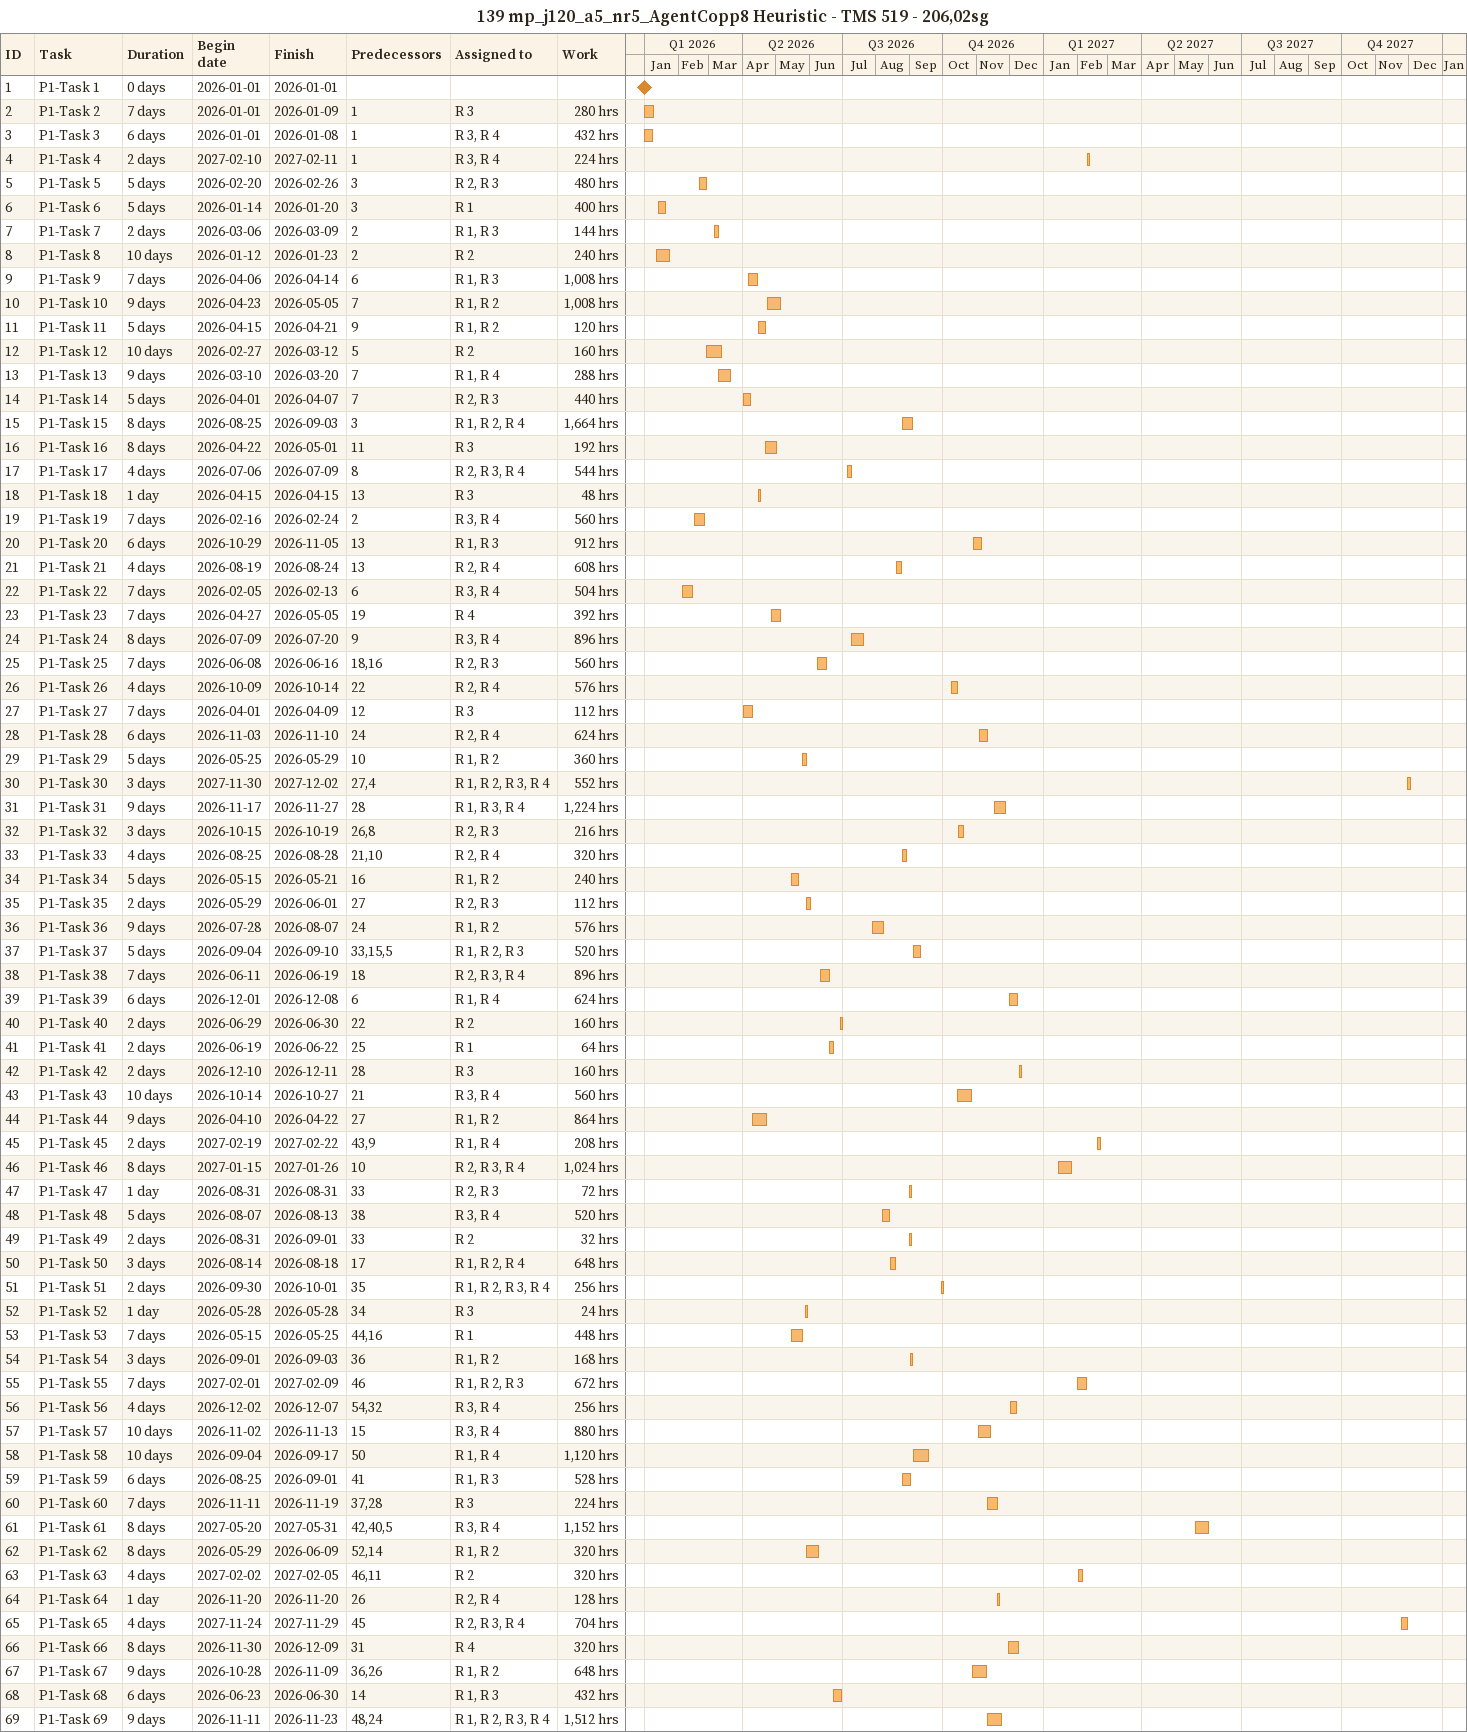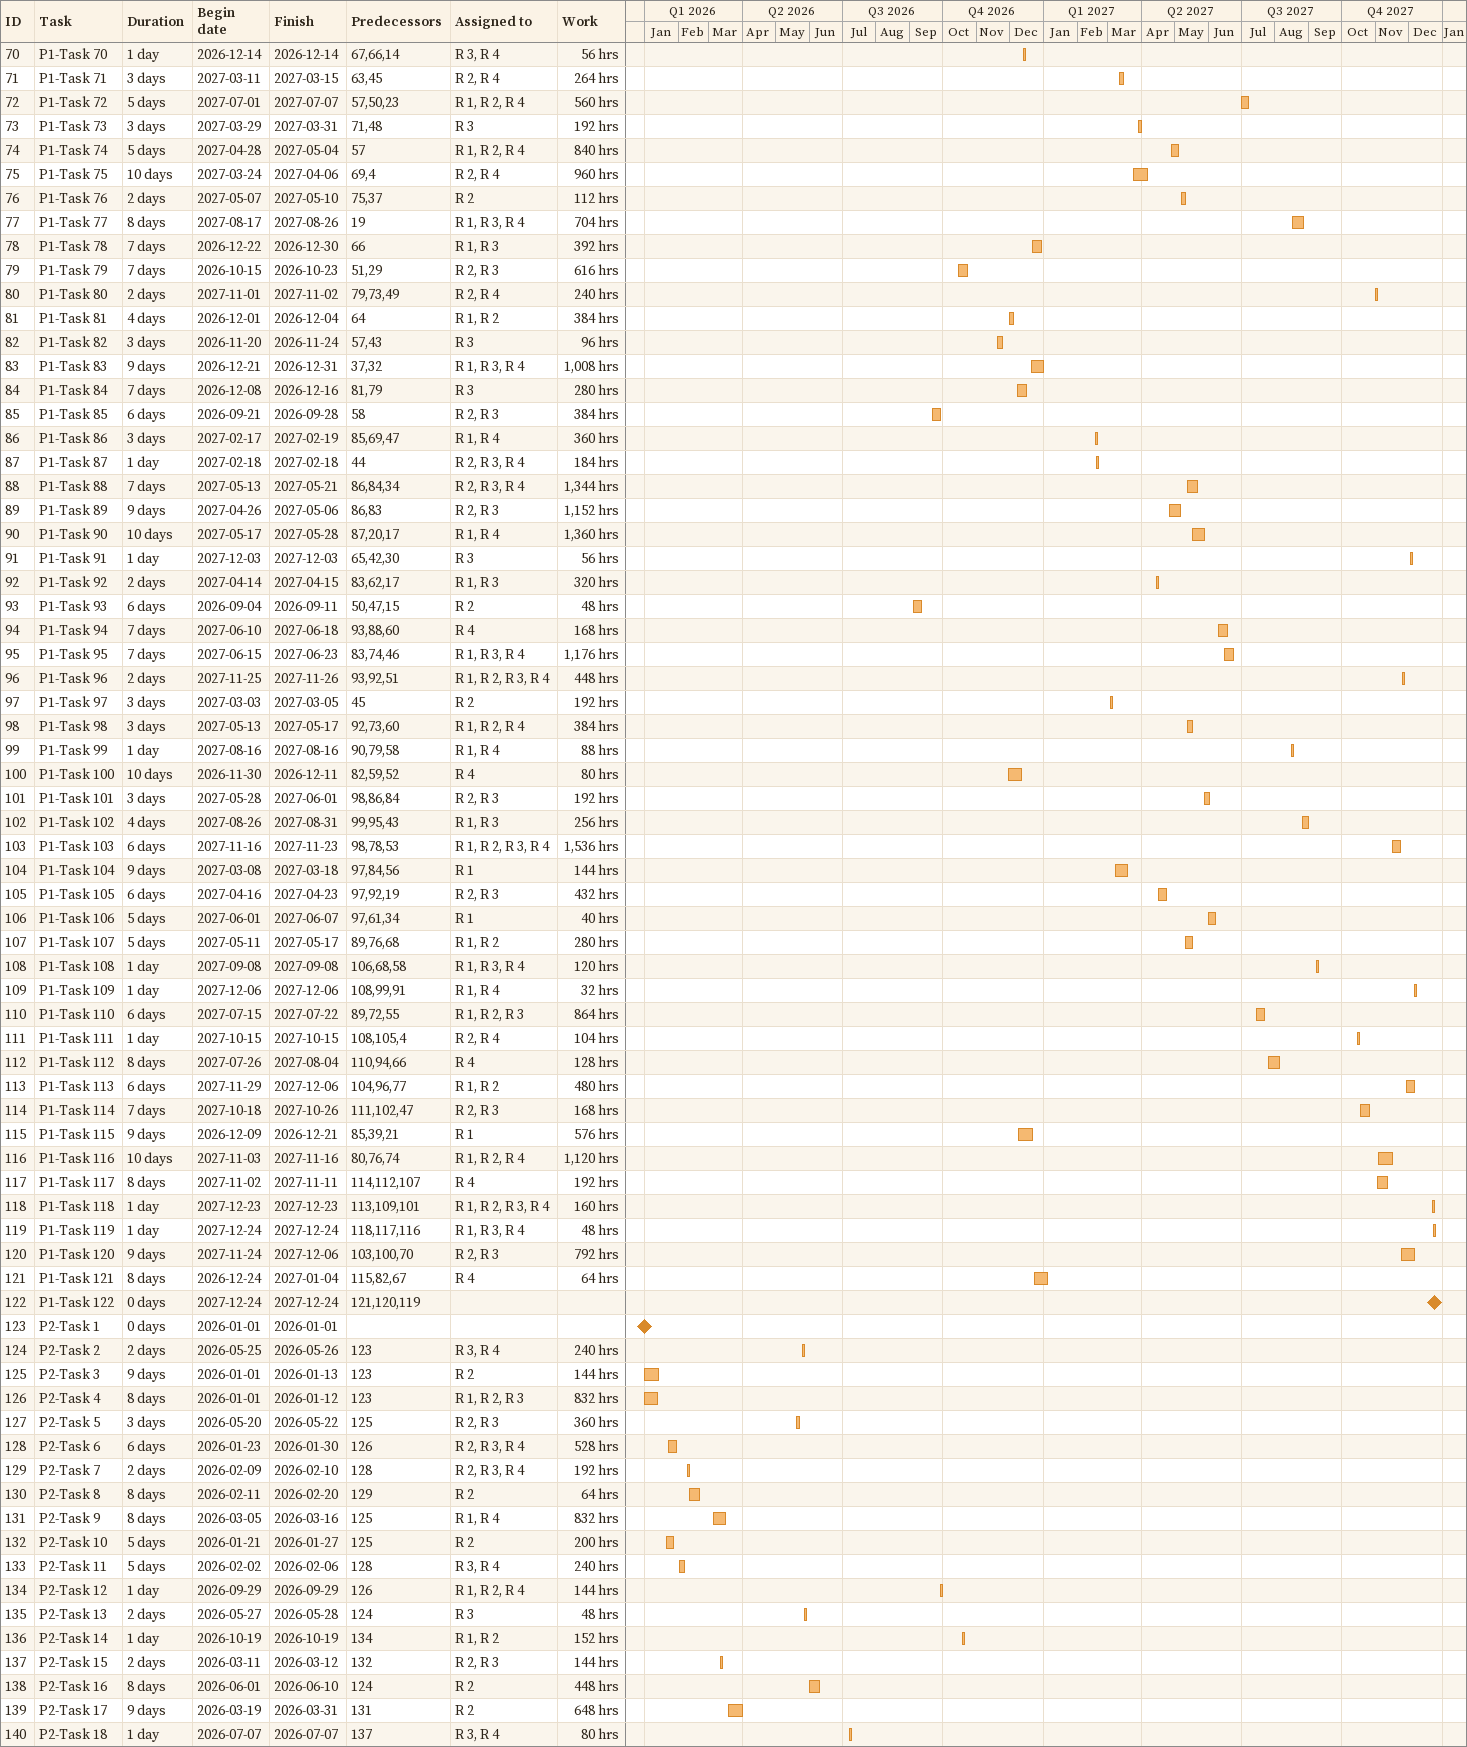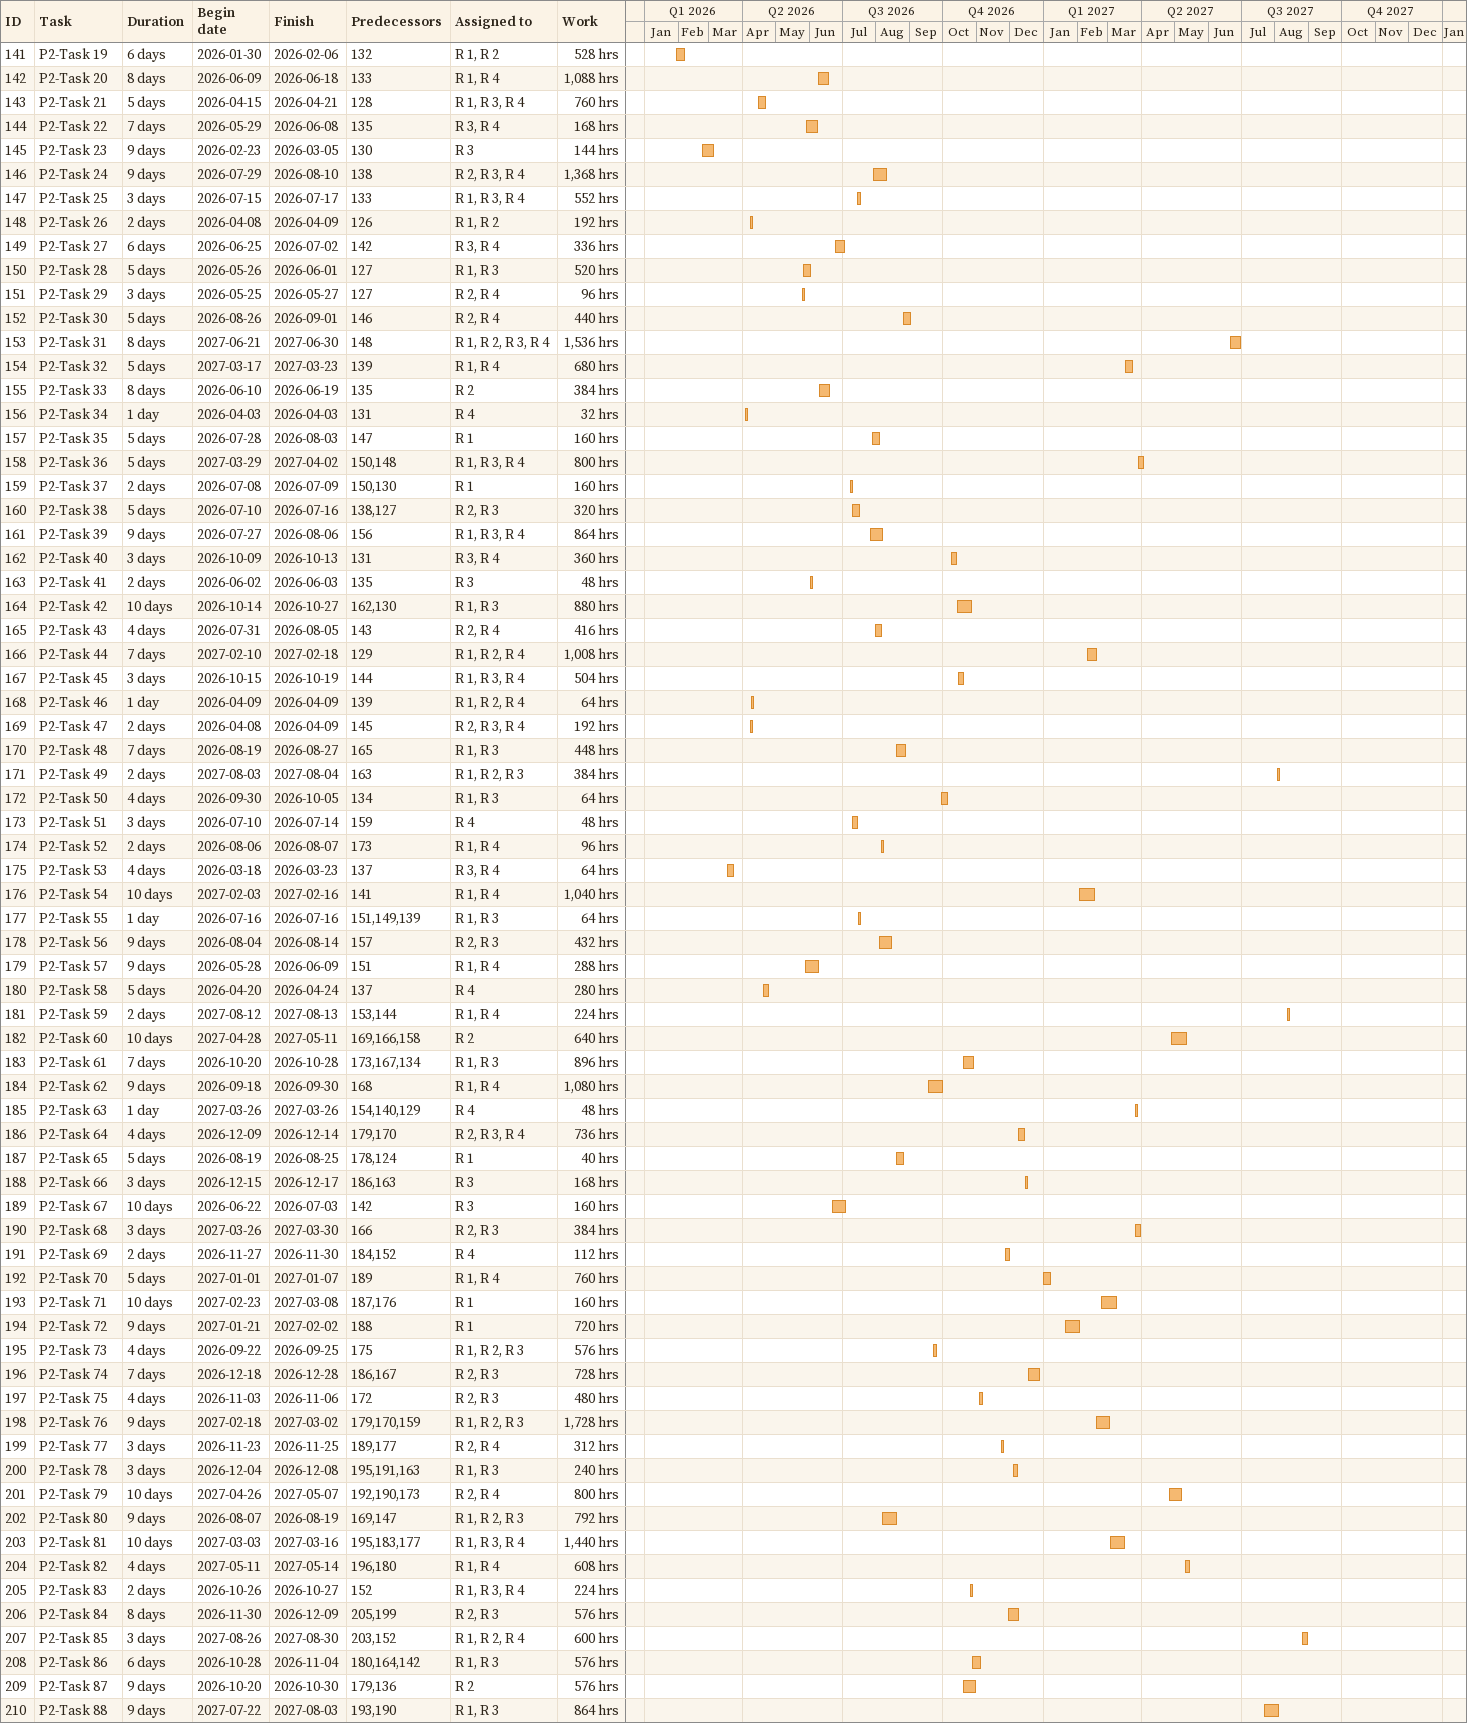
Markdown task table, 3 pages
139 mp_j120_a5_nr5_AgentCopp8 Heuristic - TMS 519 - 206,02sg

| ID | Task | Duration | Start | Finish | Predecessors | Resources | Work (h) |
|---|---|---|---|---|---|---|---|
| 1 | P1-Task 1 | 0d | 2026-01-01 | 2026-01-01 |  |  |  |
| 2 | P1-Task 2 | 7d | 2026-01-01 | 2026-01-09 | 1 | R 3 | 280 |
| 3 | P1-Task 3 | 6d | 2026-01-01 | 2026-01-08 | 1 | R 3, R 4 | 432 |
| 4 | P1-Task 4 | 2d | 2027-02-10 | 2027-02-11 | 1 | R 3, R 4 | 224 |
| 5 | P1-Task 5 | 5d | 2026-02-20 | 2026-02-26 | 3 | R 2, R 3 | 480 |
| 6 | P1-Task 6 | 5d | 2026-01-14 | 2026-01-20 | 3 | R 1 | 400 |
| 7 | P1-Task 7 | 2d | 2026-03-06 | 2026-03-09 | 2 | R 1, R 3 | 144 |
| 8 | P1-Task 8 | 10d | 2026-01-12 | 2026-01-23 | 2 | R 2 | 240 |
| 9 | P1-Task 9 | 7d | 2026-04-06 | 2026-04-14 | 6 | R 1, R 3 | 1008 |
| 10 | P1-Task 10 | 9d | 2026-04-23 | 2026-05-05 | 7 | R 1, R 2 | 1008 |
| 11 | P1-Task 11 | 5d | 2026-04-15 | 2026-04-21 | 9 | R 1, R 2 | 120 |
| 12 | P1-Task 12 | 10d | 2026-02-27 | 2026-03-12 | 5 | R 2 | 160 |
| 13 | P1-Task 13 | 9d | 2026-03-10 | 2026-03-20 | 7 | R 1, R 4 | 288 |
| 14 | P1-Task 14 | 5d | 2026-04-01 | 2026-04-07 | 7 | R 2, R 3 | 440 |
| 15 | P1-Task 15 | 8d | 2026-08-25 | 2026-09-03 | 3 | R 1, R 2, R 4 | 1664 |
| 16 | P1-Task 16 | 8d | 2026-04-22 | 2026-05-01 | 11 | R 3 | 192 |
| 17 | P1-Task 17 | 4d | 2026-07-06 | 2026-07-09 | 8 | R 2, R 3, R 4 | 544 |
| 18 | P1-Task 18 | 1d | 2026-04-15 | 2026-04-15 | 13 | R 3 | 48 |
| 19 | P1-Task 19 | 7d | 2026-02-16 | 2026-02-24 | 2 | R 3, R 4 | 560 |
| 20 | P1-Task 20 | 6d | 2026-10-29 | 2026-11-05 | 13 | R 1, R 3 | 912 |
| 21 | P1-Task 21 | 4d | 2026-08-19 | 2026-08-24 | 13 | R 2, R 4 | 608 |
| 22 | P1-Task 22 | 7d | 2026-02-05 | 2026-02-13 | 6 | R 3, R 4 | 504 |
| 23 | P1-Task 23 | 7d | 2026-04-27 | 2026-05-05 | 19 | R 4 | 392 |
| 24 | P1-Task 24 | 8d | 2026-07-09 | 2026-07-20 | 9 | R 3, R 4 | 896 |
| 25 | P1-Task 25 | 7d | 2026-06-08 | 2026-06-16 | 18, 16 | R 2, R 3 | 560 |
| 26 | P1-Task 26 | 4d | 2026-10-09 | 2026-10-14 | 22 | R 2, R 4 | 576 |
| 27 | P1-Task 27 | 7d | 2026-04-01 | 2026-04-09 | 12 | R 3 | 112 |
| 28 | P1-Task 28 | 6d | 2026-11-03 | 2026-11-10 | 24 | R 2, R 4 | 624 |
| 29 | P1-Task 29 | 5d | 2026-05-25 | 2026-05-29 | 10 | R 1, R 2 | 360 |
| 30 | P1-Task 30 | 3d | 2027-11-30 | 2027-12-02 | 27, 4 | R 1, R 2, R 3, R 4 | 552 |
| 31 | P1-Task 31 | 9d | 2026-11-17 | 2026-11-27 | 28 | R 1, R 3, R 4 | 1224 |
| 32 | P1-Task 32 | 3d | 2026-10-15 | 2026-10-19 | 26, 8 | R 2, R 3 | 216 |
| 33 | P1-Task 33 | 4d | 2026-08-25 | 2026-08-28 | 21, 10 | R 2, R 4 | 320 |
| 34 | P1-Task 34 | 5d | 2026-05-15 | 2026-05-21 | 16 | R 1, R 2 | 240 |
| 35 | P1-Task 35 | 2d | 2026-05-29 | 2026-06-01 | 27 | R 2, R 3 | 112 |
| 36 | P1-Task 36 | 9d | 2026-07-28 | 2026-08-07 | 24 | R 1, R 2 | 576 |
| 37 | P1-Task 37 | 5d | 2026-09-04 | 2026-09-10 | 33, 15, 5 | R 1, R 2, R 3 | 520 |
| 38 | P1-Task 38 | 7d | 2026-06-11 | 2026-06-19 | 18 | R 2, R 3, R 4 | 896 |
| 39 | P1-Task 39 | 6d | 2026-12-01 | 2026-12-08 | 6 | R 1, R 4 | 624 |
| 40 | P1-Task 40 | 2d | 2026-06-29 | 2026-06-30 | 22 | R 2 | 160 |
| 41 | P1-Task 41 | 2d | 2026-06-19 | 2026-06-22 | 25 | R 1 | 64 |
| 42 | P1-Task 42 | 2d | 2026-12-10 | 2026-12-11 | 28 | R 3 | 160 |
| 43 | P1-Task 43 | 10d | 2026-10-14 | 2026-10-27 | 21 | R 3, R 4 | 560 |
| 44 | P1-Task 44 | 9d | 2026-04-10 | 2026-04-22 | 27 | R 1, R 2 | 864 |
| 45 | P1-Task 45 | 2d | 2027-02-19 | 2027-02-22 | 43, 9 | R 1, R 4 | 208 |
| 46 | P1-Task 46 | 8d | 2027-01-15 | 2027-01-26 | 10 | R 2, R 3, R 4 | 1024 |
| 47 | P1-Task 47 | 1d | 2026-08-31 | 2026-08-31 | 33 | R 2, R 3 | 72 |
| 48 | P1-Task 48 | 5d | 2026-08-07 | 2026-08-13 | 38 | R 3, R 4 | 520 |
| 49 | P1-Task 49 | 2d | 2026-08-31 | 2026-09-01 | 33 | R 2 | 32 |
| 50 | P1-Task 50 | 3d | 2026-08-14 | 2026-08-18 | 17 | R 1, R 2, R 4 | 648 |
| 51 | P1-Task 51 | 2d | 2026-09-30 | 2026-10-01 | 35 | R 1, R 2, R 3, R 4 | 256 |
| 52 | P1-Task 52 | 1d | 2026-05-28 | 2026-05-28 | 34 | R 3 | 24 |
| 53 | P1-Task 53 | 7d | 2026-05-15 | 2026-05-25 | 44, 16 | R 1 | 448 |
| 54 | P1-Task 54 | 3d | 2026-09-01 | 2026-09-03 | 36 | R 1, R 2 | 168 |
| 55 | P1-Task 55 | 7d | 2027-02-01 | 2027-02-09 | 46 | R 1, R 2, R 3 | 672 |
| 56 | P1-Task 56 | 4d | 2026-12-02 | 2026-12-07 | 54, 32 | R 3, R 4 | 256 |
| 57 | P1-Task 57 | 10d | 2026-11-02 | 2026-11-13 | 15 | R 3, R 4 | 880 |
| 58 | P1-Task 58 | 10d | 2026-09-04 | 2026-09-17 | 50 | R 1, R 4 | 1120 |
| 59 | P1-Task 59 | 6d | 2026-08-25 | 2026-09-01 | 41 | R 1, R 3 | 528 |
| 60 | P1-Task 60 | 7d | 2026-11-11 | 2026-11-19 | 37, 28 | R 3 | 224 |
| 61 | P1-Task 61 | 8d | 2027-05-20 | 2027-05-31 | 42, 40, 5 | R 3, R 4 | 1152 |
| 62 | P1-Task 62 | 8d | 2026-05-29 | 2026-06-09 | 52, 14 | R 1, R 2 | 320 |
| 63 | P1-Task 63 | 4d | 2027-02-02 | 2027-02-05 | 46, 11 | R 2 | 320 |
| 64 | P1-Task 64 | 1d | 2026-11-20 | 2026-11-20 | 26 | R 2, R 4 | 128 |
| 65 | P1-Task 65 | 4d | 2027-11-24 | 2027-11-29 | 45 | R 2, R 3, R 4 | 704 |
| 66 | P1-Task 66 | 8d | 2026-11-30 | 2026-12-09 | 31 | R 4 | 320 |
| 67 | P1-Task 67 | 9d | 2026-10-28 | 2026-11-09 | 36, 26 | R 1, R 2 | 648 |
| 68 | P1-Task 68 | 6d | 2026-06-23 | 2026-06-30 | 14 | R 1, R 3 | 432 |
| 69 | P1-Task 69 | 9d | 2026-11-11 | 2026-11-23 | 48, 24 | R 1, R 2, R 3, R 4 | 1512 |
| 70 | P1-Task 70 | 1d | 2026-12-14 | 2026-12-14 | 67, 66, 14 | R 3, R 4 | 56 |
| 71 | P1-Task 71 | 3d | 2027-03-11 | 2027-03-15 | 63, 45 | R 2, R 4 | 264 |
| 72 | P1-Task 72 | 5d | 2027-07-01 | 2027-07-07 | 57, 50, 23 | R 1, R 2, R 4 | 560 |
| 73 | P1-Task 73 | 3d | 2027-03-29 | 2027-03-31 | 71, 48 | R 3 | 192 |
| 74 | P1-Task 74 | 5d | 2027-04-28 | 2027-05-04 | 57 | R 1, R 2, R 4 | 840 |
| 75 | P1-Task 75 | 10d | 2027-03-24 | 2027-04-06 | 69, 4 | R 2, R 4 | 960 |
| 76 | P1-Task 76 | 2d | 2027-05-07 | 2027-05-10 | 75, 37 | R 2 | 112 |
| 77 | P1-Task 77 | 8d | 2027-08-17 | 2027-08-26 | 19 | R 1, R 3, R 4 | 704 |
| 78 | P1-Task 78 | 7d | 2026-12-22 | 2026-12-30 | 66 | R 1, R 3 | 392 |
| 79 | P1-Task 79 | 7d | 2026-10-15 | 2026-10-23 | 51, 29 | R 2, R 3 | 616 |
| 80 | P1-Task 80 | 2d | 2027-11-01 | 2027-11-02 | 79, 73, 49 | R 2, R 4 | 240 |
| 81 | P1-Task 81 | 4d | 2026-12-01 | 2026-12-04 | 64 | R 1, R 2 | 384 |
| 82 | P1-Task 82 | 3d | 2026-11-20 | 2026-11-24 | 57, 43 | R 3 | 96 |
| 83 | P1-Task 83 | 9d | 2026-12-21 | 2026-12-31 | 37, 32 | R 1, R 3, R 4 | 1008 |
| 84 | P1-Task 84 | 7d | 2026-12-08 | 2026-12-16 | 81, 79 | R 3 | 280 |
| 85 | P1-Task 85 | 6d | 2026-09-21 | 2026-09-28 | 58 | R 2, R 3 | 384 |
| 86 | P1-Task 86 | 3d | 2027-02-17 | 2027-02-19 | 85, 69, 47 | R 1, R 4 | 360 |
| 87 | P1-Task 87 | 1d | 2027-02-18 | 2027-02-18 | 44 | R 2, R 3, R 4 | 184 |
| 88 | P1-Task 88 | 7d | 2027-05-13 | 2027-05-21 | 86, 84, 34 | R 2, R 3, R 4 | 1344 |
| 89 | P1-Task 89 | 9d | 2027-04-26 | 2027-05-06 | 86, 83 | R 2, R 3 | 1152 |
| 90 | P1-Task 90 | 10d | 2027-05-17 | 2027-05-28 | 87, 20, 17 | R 1, R 4 | 1360 |
| 91 | P1-Task 91 | 1d | 2027-12-03 | 2027-12-03 | 65, 42, 30 | R 3 | 56 |
| 92 | P1-Task 92 | 2d | 2027-04-14 | 2027-04-15 | 83, 62, 17 | R 1, R 3 | 320 |
| 93 | P1-Task 93 | 6d | 2026-09-04 | 2026-09-11 | 50, 47, 15 | R 2 | 48 |
| 94 | P1-Task 94 | 7d | 2027-06-10 | 2027-06-18 | 93, 88, 60 | R 4 | 168 |
| 95 | P1-Task 95 | 7d | 2027-06-15 | 2027-06-23 | 83, 74, 46 | R 1, R 3, R 4 | 1176 |
| 96 | P1-Task 96 | 2d | 2027-11-25 | 2027-11-26 | 93, 92, 51 | R 1, R 2, R 3, R 4 | 448 |
| 97 | P1-Task 97 | 3d | 2027-03-03 | 2027-03-05 | 45 | R 2 | 192 |
| 98 | P1-Task 98 | 3d | 2027-05-13 | 2027-05-17 | 92, 73, 60 | R 1, R 2, R 4 | 384 |
| 99 | P1-Task 99 | 1d | 2027-08-16 | 2027-08-16 | 90, 79, 58 | R 1, R 4 | 88 |
| 100 | P1-Task 100 | 10d | 2026-11-30 | 2026-12-11 | 82, 59, 52 | R 4 | 80 |
| 101 | P1-Task 101 | 3d | 2027-05-28 | 2027-06-01 | 98, 86, 84 | R 2, R 3 | 192 |
| 102 | P1-Task 102 | 4d | 2027-08-26 | 2027-08-31 | 99, 95, 43 | R 1, R 3 | 256 |
| 103 | P1-Task 103 | 6d | 2027-11-16 | 2027-11-23 | 98, 78, 53 | R 1, R 2, R 3, R 4 | 1536 |
| 104 | P1-Task 104 | 9d | 2027-03-08 | 2027-03-18 | 97, 84, 56 | R 1 | 144 |
| 105 | P1-Task 105 | 6d | 2027-04-16 | 2027-04-23 | 97, 92, 19 | R 2, R 3 | 432 |
| 106 | P1-Task 106 | 5d | 2027-06-01 | 2027-06-07 | 97, 61, 34 | R 1 | 40 |
| 107 | P1-Task 107 | 5d | 2027-05-11 | 2027-05-17 | 89, 76, 68 | R 1, R 2 | 280 |
| 108 | P1-Task 108 | 1d | 2027-09-08 | 2027-09-08 | 106, 68, 58 | R 1, R 3, R 4 | 120 |
| 109 | P1-Task 109 | 1d | 2027-12-06 | 2027-12-06 | 108, 99, 91 | R 1, R 4 | 32 |
| 110 | P1-Task 110 | 6d | 2027-07-15 | 2027-07-22 | 89, 72, 55 | R 1, R 2, R 3 | 864 |
| 111 | P1-Task 111 | 1d | 2027-10-15 | 2027-10-15 | 108, 105, 4 | R 2, R 4 | 104 |
| 112 | P1-Task 112 | 8d | 2027-07-26 | 2027-08-04 | 110, 94, 66 | R 4 | 128 |
| 113 | P1-Task 113 | 6d | 2027-11-29 | 2027-12-06 | 104, 96, 77 | R 1, R 2 | 480 |
| 114 | P1-Task 114 | 7d | 2027-10-18 | 2027-10-26 | 111, 102, 47 | R 2, R 3 | 168 |
| 115 | P1-Task 115 | 9d | 2026-12-09 | 2026-12-21 | 85, 39, 21 | R 1 | 576 |
| 116 | P1-Task 116 | 10d | 2027-11-03 | 2027-11-16 | 80, 76, 74 | R 1, R 2, R 4 | 1120 |
| 117 | P1-Task 117 | 8d | 2027-11-02 | 2027-11-11 | 114, 112, 107 | R 4 | 192 |
| 118 | P1-Task 118 | 1d | 2027-12-23 | 2027-12-23 | 113, 109, 101 | R 1, R 2, R 3, R 4 | 160 |
| 119 | P1-Task 119 | 1d | 2027-12-24 | 2027-12-24 | 118, 117, 116 | R 1, R 3, R 4 | 48 |
| 120 | P1-Task 120 | 9d | 2027-11-24 | 2027-12-06 | 103, 100, 70 | R 2, R 3 | 792 |
| 121 | P1-Task 121 | 8d | 2026-12-24 | 2027-01-04 | 115, 82, 67 | R 4 | 64 |
| 122 | P1-Task 122 | 0d | 2027-12-24 | 2027-12-24 | 121, 120, 119 |  |  |
| 123 | P2-Task 1 | 0d | 2026-01-01 | 2026-01-01 |  |  |  |
| 124 | P2-Task 2 | 2d | 2026-05-25 | 2026-05-26 | 123 | R 3, R 4 | 240 |
| 125 | P2-Task 3 | 9d | 2026-01-01 | 2026-01-13 | 123 | R 2 | 144 |
| 126 | P2-Task 4 | 8d | 2026-01-01 | 2026-01-12 | 123 | R 1, R 2, R 3 | 832 |
| 127 | P2-Task 5 | 3d | 2026-05-20 | 2026-05-22 | 125 | R 2, R 3 | 360 |
| 128 | P2-Task 6 | 6d | 2026-01-23 | 2026-01-30 | 126 | R 2, R 3, R 4 | 528 |
| 129 | P2-Task 7 | 2d | 2026-02-09 | 2026-02-10 | 128 | R 2, R 3, R 4 | 192 |
| 130 | P2-Task 8 | 8d | 2026-02-11 | 2026-02-20 | 129 | R 2 | 64 |
| 131 | P2-Task 9 | 8d | 2026-03-05 | 2026-03-16 | 125 | R 1, R 4 | 832 |
| 132 | P2-Task 10 | 5d | 2026-01-21 | 2026-01-27 | 125 | R 2 | 200 |
| 133 | P2-Task 11 | 5d | 2026-02-02 | 2026-02-06 | 128 | R 3, R 4 | 240 |
| 134 | P2-Task 12 | 1d | 2026-09-29 | 2026-09-29 | 126 | R 1, R 2, R 4 | 144 |
| 135 | P2-Task 13 | 2d | 2026-05-27 | 2026-05-28 | 124 | R 3 | 48 |
| 136 | P2-Task 14 | 1d | 2026-10-19 | 2026-10-19 | 134 | R 1, R 2 | 152 |
| 137 | P2-Task 15 | 2d | 2026-03-11 | 2026-03-12 | 132 | R 2, R 3 | 144 |
| 138 | P2-Task 16 | 8d | 2026-06-01 | 2026-06-10 | 124 | R 2 | 448 |
| 139 | P2-Task 17 | 9d | 2026-03-19 | 2026-03-31 | 131 | R 2 | 648 |
| 140 | P2-Task 18 | 1d | 2026-07-07 | 2026-07-07 | 137 | R 3, R 4 | 80 |
| 141 | P2-Task 19 | 6d | 2026-01-30 | 2026-02-06 | 132 | R 1, R 2 | 528 |
| 142 | P2-Task 20 | 8d | 2026-06-09 | 2026-06-18 | 133 | R 1, R 4 | 1088 |
| 143 | P2-Task 21 | 5d | 2026-04-15 | 2026-04-21 | 128 | R 1, R 3, R 4 | 760 |
| 144 | P2-Task 22 | 7d | 2026-05-29 | 2026-06-08 | 135 | R 3, R 4 | 168 |
| 145 | P2-Task 23 | 9d | 2026-02-23 | 2026-03-05 | 130 | R 3 | 144 |
| 146 | P2-Task 24 | 9d | 2026-07-29 | 2026-08-10 | 138 | R 2, R 3, R 4 | 1368 |
| 147 | P2-Task 25 | 3d | 2026-07-15 | 2026-07-17 | 133 | R 1, R 3, R 4 | 552 |
| 148 | P2-Task 26 | 2d | 2026-04-08 | 2026-04-09 | 126 | R 1, R 2 | 192 |
| 149 | P2-Task 27 | 6d | 2026-06-25 | 2026-07-02 | 142 | R 3, R 4 | 336 |
| 150 | P2-Task 28 | 5d | 2026-05-26 | 2026-06-01 | 127 | R 1, R 3 | 520 |
| 151 | P2-Task 29 | 3d | 2026-05-25 | 2026-05-27 | 127 | R 2, R 4 | 96 |
| 152 | P2-Task 30 | 5d | 2026-08-26 | 2026-09-01 | 146 | R 2, R 4 | 440 |
| 153 | P2-Task 31 | 8d | 2027-06-21 | 2027-06-30 | 148 | R 1, R 2, R 3, R 4 | 1536 |
| 154 | P2-Task 32 | 5d | 2027-03-17 | 2027-03-23 | 139 | R 1, R 4 | 680 |
| 155 | P2-Task 33 | 8d | 2026-06-10 | 2026-06-19 | 135 | R 2 | 384 |
| 156 | P2-Task 34 | 1d | 2026-04-03 | 2026-04-03 | 131 | R 4 | 32 |
| 157 | P2-Task 35 | 5d | 2026-07-28 | 2026-08-03 | 147 | R 1 | 160 |
| 158 | P2-Task 36 | 5d | 2027-03-29 | 2027-04-02 | 150, 148 | R 1, R 3, R 4 | 800 |
| 159 | P2-Task 37 | 2d | 2026-07-08 | 2026-07-09 | 150, 130 | R 1 | 160 |
| 160 | P2-Task 38 | 5d | 2026-07-10 | 2026-07-16 | 138, 127 | R 2, R 3 | 320 |
| 161 | P2-Task 39 | 9d | 2026-07-27 | 2026-08-06 | 156 | R 1, R 3, R 4 | 864 |
| 162 | P2-Task 40 | 3d | 2026-10-09 | 2026-10-13 | 131 | R 3, R 4 | 360 |
| 163 | P2-Task 41 | 2d | 2026-06-02 | 2026-06-03 | 135 | R 3 | 48 |
| 164 | P2-Task 42 | 10d | 2026-10-14 | 2026-10-27 | 162, 130 | R 1, R 3 | 880 |
| 165 | P2-Task 43 | 4d | 2026-07-31 | 2026-08-05 | 143 | R 2, R 4 | 416 |
| 166 | P2-Task 44 | 7d | 2027-02-10 | 2027-02-18 | 129 | R 1, R 2, R 4 | 1008 |
| 167 | P2-Task 45 | 3d | 2026-10-15 | 2026-10-19 | 144 | R 1, R 3, R 4 | 504 |
| 168 | P2-Task 46 | 1d | 2026-04-09 | 2026-04-09 | 139 | R 1, R 2, R 4 | 64 |
| 169 | P2-Task 47 | 2d | 2026-04-08 | 2026-04-09 | 145 | R 2, R 3, R 4 | 192 |
| 170 | P2-Task 48 | 7d | 2026-08-19 | 2026-08-27 | 165 | R 1, R 3 | 448 |
| 171 | P2-Task 49 | 2d | 2027-08-03 | 2027-08-04 | 163 | R 1, R 2, R 3 | 384 |
| 172 | P2-Task 50 | 4d | 2026-09-30 | 2026-10-05 | 134 | R 1, R 3 | 64 |
| 173 | P2-Task 51 | 3d | 2026-07-10 | 2026-07-14 | 159 | R 4 | 48 |
| 174 | P2-Task 52 | 2d | 2026-08-06 | 2026-08-07 | 173 | R 1, R 4 | 96 |
| 175 | P2-Task 53 | 4d | 2026-03-18 | 2026-03-23 | 137 | R 3, R 4 | 64 |
| 176 | P2-Task 54 | 10d | 2027-02-03 | 2027-02-16 | 141 | R 1, R 4 | 1040 |
| 177 | P2-Task 55 | 1d | 2026-07-16 | 2026-07-16 | 151, 149, 139 | R 1, R 3 | 64 |
| 178 | P2-Task 56 | 9d | 2026-08-04 | 2026-08-14 | 157 | R 2, R 3 | 432 |
| 179 | P2-Task 57 | 9d | 2026-05-28 | 2026-06-09 | 151 | R 1, R 4 | 288 |
| 180 | P2-Task 58 | 5d | 2026-04-20 | 2026-04-24 | 137 | R 4 | 280 |
| 181 | P2-Task 59 | 2d | 2027-08-12 | 2027-08-13 | 153, 144 | R 1, R 4 | 224 |
| 182 | P2-Task 60 | 10d | 2027-04-28 | 2027-05-11 | 169, 166, 158 | R 2 | 640 |
| 183 | P2-Task 61 | 7d | 2026-10-20 | 2026-10-28 | 173, 167, 134 | R 1, R 3 | 896 |
| 184 | P2-Task 62 | 9d | 2026-09-18 | 2026-09-30 | 168 | R 1, R 4 | 1080 |
| 185 | P2-Task 63 | 1d | 2027-03-26 | 2027-03-26 | 154, 140, 129 | R 4 | 48 |
| 186 | P2-Task 64 | 4d | 2026-12-09 | 2026-12-14 | 179, 170 | R 2, R 3, R 4 | 736 |
| 187 | P2-Task 65 | 5d | 2026-08-19 | 2026-08-25 | 178, 124 | R 1 | 40 |
| 188 | P2-Task 66 | 3d | 2026-12-15 | 2026-12-17 | 186, 163 | R 3 | 168 |
| 189 | P2-Task 67 | 10d | 2026-06-22 | 2026-07-03 | 142 | R 3 | 160 |
| 190 | P2-Task 68 | 3d | 2027-03-26 | 2027-03-30 | 166 | R 2, R 3 | 384 |
| 191 | P2-Task 69 | 2d | 2026-11-27 | 2026-11-30 | 184, 152 | R 4 | 112 |
| 192 | P2-Task 70 | 5d | 2027-01-01 | 2027-01-07 | 189 | R 1, R 4 | 760 |
| 193 | P2-Task 71 | 10d | 2027-02-23 | 2027-03-08 | 187, 176 | R 1 | 160 |
| 194 | P2-Task 72 | 9d | 2027-01-21 | 2027-02-02 | 188 | R 1 | 720 |
| 195 | P2-Task 73 | 4d | 2026-09-22 | 2026-09-25 | 175 | R 1, R 2, R 3 | 576 |
| 196 | P2-Task 74 | 7d | 2026-12-18 | 2026-12-28 | 186, 167 | R 2, R 3 | 728 |
| 197 | P2-Task 75 | 4d | 2026-11-03 | 2026-11-06 | 172 | R 2, R 3 | 480 |
| 198 | P2-Task 76 | 9d | 2027-02-18 | 2027-03-02 | 179, 170, 159 | R 1, R 2, R 3 | 1728 |
| 199 | P2-Task 77 | 3d | 2026-11-23 | 2026-11-25 | 189, 177 | R 2, R 4 | 312 |
| 200 | P2-Task 78 | 3d | 2026-12-04 | 2026-12-08 | 195, 191, 163 | R 1, R 3 | 240 |
| 201 | P2-Task 79 | 10d | 2027-04-26 | 2027-05-07 | 192, 190, 173 | R 2, R 4 | 800 |
| 202 | P2-Task 80 | 9d | 2026-08-07 | 2026-08-19 | 169, 147 | R 1, R 2, R 3 | 792 |
| 203 | P2-Task 81 | 10d | 2027-03-03 | 2027-03-16 | 195, 183, 177 | R 1, R 3, R 4 | 1440 |
| 204 | P2-Task 82 | 4d | 2027-05-11 | 2027-05-14 | 196, 180 | R 1, R 4 | 608 |
| 205 | P2-Task 83 | 2d | 2026-10-26 | 2026-10-27 | 152 | R 1, R 3, R 4 | 224 |
| 206 | P2-Task 84 | 8d | 2026-11-30 | 2026-12-09 | 205, 199 | R 2, R 3 | 576 |
| 207 | P2-Task 85 | 3d | 2027-08-26 | 2027-08-30 | 203, 152 | R 1, R 2, R 4 | 600 |
| 208 | P2-Task 86 | 6d | 2026-10-28 | 2026-11-04 | 180, 164, 142 | R 1, R 3 | 576 |
| 209 | P2-Task 87 | 9d | 2026-10-20 | 2026-10-30 | 179, 136 | R 2 | 576 |
| 210 | P2-Task 88 | 9d | 2027-07-22 | 2027-08-03 | 193, 190 | R 1, R 3 | 864 |
